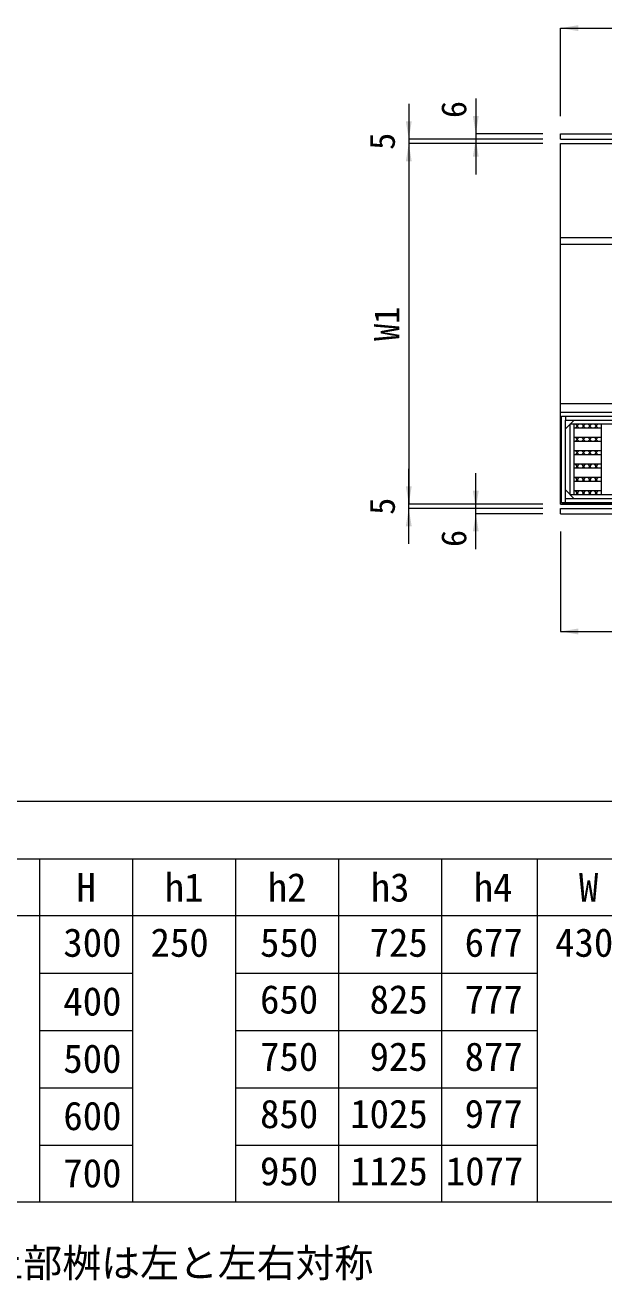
# Model space of a CAD drawing. Units: millimetres at full size. Extents: x 50430 to 75195, y 24892 to 47415.
# Drawn here: x 55552 to 56207, y 40402 to 41827 of the extents above; entities that cross this region are included whole.
import ezdxf
from ezdxf.enums import TextEntityAlignment as Align

# ---------------------------------------------------------------- set-up
doc = ezdxf.new("R2010")
doc.units = ezdxf.units.MM
doc.header["$LTSCALE"] = 30
for name, color, linetype, lineweight in [('0_2', 7, 'Continuous', 20), ('受枠', 3, 'Continuous', 5), ('寸法線', 7, 'Continuous', 9), ('本体', 2, 'Continuous', 20), ('ｸﾞﾚｰﾁﾝｸﾞ', 7, 'Continuous', 5)]:
    doc.layers.add(name, color=color, linetype=linetype, lineweight=lineweight)
doc.styles.add('ＭＳ ゴシック', font='')
doc.styles.get('ＭＳ ゴシック').set_extended_font_data('MS Gothic')

# ---------------------------------------------------------------- blocks, each defined once
blk = doc.blocks.new('filled_arrow')
at = {"color": 0, "linetype": 'Continuous', "lineweight": -2}
blk.add_solid([(7.5, 1.25), (0, 0), (7.5, -1.25)], dxfattribs=at)

msp = doc.modelspace()

# ---------------------------------------------------------------- linework, layer by layer
at = {"layer": '0_2'}
for p, q in [((58206.11, 40948.78), (55095.07, 40948.78)), ((55451.92, 40883.98), (58206.11, 40883.98)), ((55568.55, 40883.98), (55568.55, 40495.18)), ((55673.76, 40883.98), (55673.76, 40495.18)), ((55790.4, 40883.98), (55790.4, 40495.18)), ((55907.04, 40883.98), (55907.04, 40495.18)), ((56023.68, 40883.98), (56023.68, 40495.18)), ((56131.89, 40883.98), (56131.89, 40495.18)), ((58206.11, 40819.18), (55095.07, 40819.18)), ((55568.55, 40754.38), (55673.76, 40754.38)), ((55790.4, 40754.38), (56131.89, 40754.38)), ((55568.55, 40689.58), (55673.76, 40689.58)), ((55790.4, 40689.58), (56131.89, 40689.58)), ((55568.55, 40624.78), (55673.76, 40624.78)), ((55790.4, 40624.78), (56131.89, 40624.78)), ((55568.55, 40559.98), (55673.76, 40559.98)), ((55790.4, 40559.98), (56131.89, 40559.98)), ((58206.11, 40495.18), (55095.07, 40495.18))]:
    msp.add_line(p, q, dxfattribs=at)
at = {"layer": '受枠'}
for p, q in [((56158.36, 41704.27), (57156.36, 41704.27)), ((56158.36, 41698.27), (56158.36, 41704.27)), ((56158.36, 41698.27), (57156.36, 41698.27)), ((56158.36, 41280.27), (57156.36, 41280.27)), ((56158.36, 41274.27), (56158.36, 41280.27)), ((56158.36, 41274.27), (57156.36, 41274.27))]:
    msp.add_line(p, q, dxfattribs=at)
at = {"layer": '寸法線'}
for p, q in [((56158.36, 41823.84), (56308.36, 41823.84)), ((56158.36, 41724.27), (56158.36, 41823.84)), ((55986.52, 41738.27), (55986.52, 41653.27)), ((56062.44, 41744.27), (56062.44, 41658.27)), ((56138.36, 41698.27), (55986.52, 41698.27)), ((55986.52, 41693.27), (55986.52, 41285.27)), ((56138.36, 41693.27), (55986.52, 41693.27)), ((56138.36, 41693.27), (55986.52, 41693.27)), ((56138.36, 41704.27), (56062.44, 41704.27)), ((56138.36, 41698.27), (56062.44, 41698.27)), ((55986.52, 41240.27), (55986.52, 41325.27)), ((56062.44, 41234.27), (56062.44, 41320.27)), ((56138.36, 41285.27), (55986.52, 41285.27)), ((56138.36, 41285.27), (55986.52, 41285.27)), ((56138.36, 41280.27), (55986.52, 41280.27)), ((56138.36, 41280.27), (56062.44, 41280.27)), ((56138.36, 41274.27), (56062.44, 41274.27)), ((56158.36, 41254.27), (56158.36, 41141.1)), ((56158.36, 41141.1), (57156.36, 41141.1))]:
    msp.add_line(p, q, dxfattribs=at)
at = {"layer": '本体'}
for p, q in [((56158.36, 41693.27), (57156.36, 41693.27)), ((56158.36, 41285.27), (56158.36, 41693.27)), ((56158.36, 41285.27), (57156.36, 41285.27))]:
    msp.add_line(p, q, dxfattribs=at)
at = {"layer": '本体', "lineweight": 9}
for p, q in [((56158.36, 41586.77), (56556.37, 41586.77)), ((56158.36, 41579.27), (56556.37, 41579.27)), ((56158.36, 41399.27), (56556.37, 41399.27)), ((56158.36, 41389.27), (57156.36, 41389.27))]:
    msp.add_line(p, q, dxfattribs=at)
at = {"layer": 'ｸﾞﾚｰﾁﾝｸﾞ'}
for p, q in [((56159.37, 41384.77), (57155.36, 41384.77)), ((56159.37, 41286.77), (56159.37, 41384.77)), ((56159.37, 41298.77), (56159.37, 41384.77)), ((56163.87, 41384.77), (56163.87, 41380.27)), ((56163.87, 41380.27), (57150.86, 41380.27)), ((56173.87, 41380.27), (56163.87, 41370.27)), ((56163.87, 41286.77), (56163.87, 41380.27)), ((57145.86, 41375.77), (56168.87, 41375.77)), ((56173.37, 41375.77), (56168.87, 41375.77)), ((56168.87, 41375.77), (56168.87, 41295.77)), ((56168.87, 41375.77), (56168.87, 41295.77)), ((56173.37, 41375.77), (56173.37, 41295.77)), ((56204.37, 41375.77), (56173.37, 41375.77)), ((56204.37, 41371.27), (56173.37, 41371.27)), ((56178.57, 41375.27), (56175.57, 41371.77)), ((56178.57, 41371.77), (56175.57, 41375.27)), ((56185.77, 41375.27), (56182.77, 41371.77)), ((56185.77, 41371.77), (56182.77, 41375.27)), ((56192.97, 41375.27), (56189.97, 41371.77)), ((56192.97, 41371.77), (56189.97, 41375.27)), ((56200.17, 41375.27), (56197.17, 41371.77)), ((56200.17, 41371.77), (56197.17, 41375.27)), ((56210.37, 41375.77), (56204.37, 41375.77)), ((56204.37, 41375.77), (56204.37, 41295.77)), ((56204.37, 41360.67), (56173.37, 41360.67)), ((56204.37, 41356.17), (56173.37, 41356.17)), ((56178.57, 41360.17), (56175.57, 41356.67)), ((56178.57, 41356.67), (56175.57, 41360.17)), ((56185.77, 41360.17), (56182.77, 41356.67)), ((56185.77, 41356.67), (56182.77, 41360.17)), ((56192.97, 41360.17), (56189.97, 41356.67)), ((56192.97, 41356.67), (56189.97, 41360.17)), ((56200.17, 41360.17), (56197.17, 41356.67)), ((56200.17, 41356.67), (56197.17, 41360.17)), ((56204.37, 41345.57), (56173.37, 41345.57)), ((56204.37, 41341.07), (56173.37, 41341.07)), ((56178.57, 41345.07), (56175.57, 41341.57)), ((56178.57, 41341.57), (56175.57, 41345.07)), ((56185.77, 41345.07), (56182.77, 41341.57)), ((56185.77, 41341.57), (56182.77, 41345.07)), ((56192.97, 41345.07), (56189.97, 41341.57)), ((56192.97, 41341.57), (56189.97, 41345.07)), ((56200.17, 41345.07), (56197.17, 41341.57)), ((56200.17, 41341.57), (56197.17, 41345.07)), ((56204.37, 41330.47), (56173.37, 41330.47)), ((56204.37, 41325.97), (56173.37, 41325.97)), ((56178.57, 41329.97), (56175.57, 41326.47)), ((56178.57, 41326.47), (56175.57, 41329.97)), ((56185.77, 41329.97), (56182.77, 41326.47)), ((56185.77, 41326.47), (56182.77, 41329.97)), ((56192.97, 41329.97), (56189.97, 41326.47)), ((56192.97, 41326.47), (56189.97, 41329.97)), ((56200.17, 41329.97), (56197.17, 41326.47)), ((56200.17, 41326.47), (56197.17, 41329.97)), ((56204.37, 41315.37), (56173.37, 41315.37)), ((56204.37, 41310.87), (56173.37, 41310.87)), ((56178.57, 41314.87), (56175.57, 41311.37)), ((56178.57, 41311.37), (56175.57, 41314.87)), ((56185.77, 41314.87), (56182.77, 41311.37)), ((56185.77, 41311.37), (56182.77, 41314.87)), ((56192.97, 41314.87), (56189.97, 41311.37)), ((56192.97, 41311.37), (56189.97, 41314.87)), ((56200.17, 41314.87), (56197.17, 41311.37)), ((56200.17, 41311.37), (56197.17, 41314.87)), ((56173.87, 41291.27), (56163.87, 41301.27)), ((57145.86, 41295.77), (56168.87, 41295.77)), ((56173.37, 41295.77), (56168.87, 41295.77)), ((56204.37, 41300.27), (56173.37, 41300.27)), ((56204.37, 41295.77), (56173.37, 41295.77)), ((56178.57, 41299.77), (56175.57, 41296.27)), ((56178.57, 41296.27), (56175.57, 41299.77)), ((56185.77, 41299.77), (56182.77, 41296.27)), ((56185.77, 41296.27), (56182.77, 41299.77)), ((56192.97, 41299.77), (56189.97, 41296.27)), ((56192.97, 41296.27), (56189.97, 41299.77)), ((56200.17, 41299.77), (56197.17, 41296.27)), ((56200.17, 41296.27), (56197.17, 41299.77)), ((56210.37, 41295.77), (56204.37, 41295.77)), ((57155.36, 41286.77), (56159.37, 41286.77)), ((56159.37, 41286.77), (57155.36, 41286.77)), ((57150.86, 41291.27), (56163.87, 41291.27))]:
    msp.add_line(p, q, dxfattribs=at)

# ---------------------------------------------------------------- block references
at = {"layer": '寸法線', "xscale": 2.67, "yscale": 2.67}
for p in [(56158.36, 41823.84), (56158.36, 41141.1)]:
    msp.add_blockref('filled_arrow', p, dxfattribs=at)
for p, rotation in [((56062.44, 41704.27), 90), ((55986.52, 41698.27), 90), ((55986.52, 41693.27), 270), ((55986.52, 41693.27), 270), ((56062.44, 41698.27), 270), ((55986.52, 41285.27), 90), ((55986.52, 41285.27), 90), ((56062.44, 41280.27), 90), ((55986.52, 41280.27), 270), ((56062.44, 41274.27), 270)]:
    msp.add_blockref('filled_arrow', p, dxfattribs=dict(at, rotation=rotation))

# ---------------------------------------------------------------- texts
at = {"layer": '0_2', "style": 'ＭＳ ゴシック'}
for s, p in [('H', (55621.16, 40851.58)), ('h1', (55732.08, 40851.58)), ('h2', (55848.72, 40851.58)), ('h3', (55965.36, 40851.58)), ('h4', (56082, 40851.58)), ('W', (56190.19, 40851.58))]:
    msp.add_text(s, height=32.28, dxfattribs=at).set_placement(p, align=Align.MIDDLE_CENTER)
for s, p in [(' 300', (55573.4, 40763.3)), ('250', (55694.12, 40763.3)), (' 550', (55796.16, 40763.3)), (' 725', (55920.2, 40763.3)), (' 677', (56027.81, 40763.3)), ('430', (56152.24, 40763.3)), (' 400', (55573.4, 40696.78)), (' 650', (55796.16, 40699.03)), (' 825', (55920.2, 40699.03)), (' 777', (56027.81, 40699.03)), (' 500', (55573.4, 40631.98)), (' 750', (55796.16, 40634.22)), (' 925', (55920.2, 40634.22)), (' 877', (56027.81, 40634.22)), (' 850', (55796.16, 40569.43)), ('1025', (55920.2, 40569.43)), (' 977', (56027.81, 40569.43)), (' 600', (55573.4, 40567.18)), (' 700', (55573.4, 40502.38)), (' 950', (55796.16, 40504.63)), ('1125', (55920.2, 40504.63)), ('1077', (56028.41, 40504.63)), ('注(1) Ｂ斜右 H=50 上部桝は左と左右対称', (55110.36, 40400.72))]:
    msp.add_text(s, height=32.28, dxfattribs=at).set_placement(p, align=Align.BOTTOM_LEFT)
at = {"layer": '寸法線', "style": 'ＭＳ ゴシック'}
for s, p in [('6', (56037.44, 41731.76)), ('5', (55956.52, 41695.77)), ('W1', (55961.52, 41489.27)), ('5', (55956.52, 41282.77)), ('6', (56037.44, 41246.38))]:
    msp.add_text(s, height=28.48, rotation=90, dxfattribs=at).set_placement(p, align=Align.MIDDLE_CENTER)

doc.saveas('drawing.dxf')
